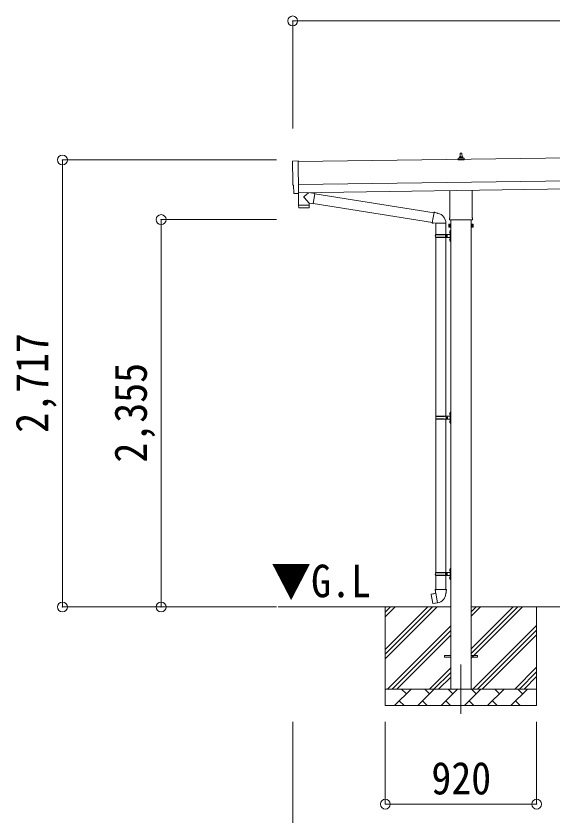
# Model space of a CAD drawing. Units: millimetres at full size, sheet at 1:60. Extents: x -16864 to 16864, y -11640 to 11640.
# Drawn here: x -815 to 2444, y -8329 to -3471 of the extents above; entities that cross this region are included whole.
import ezdxf
from ezdxf.enums import TextEntityAlignment as Align

# ---------------------------------------------------------------- set-up
doc = ezdxf.new("R2010")
doc.units = ezdxf.units.MM
doc.header["$LTSCALE"] = 60
doc.header["$PDMODE"] = 32
doc.header["$PDSIZE"] = 60
doc.linetypes.add('CHAIN1', pattern=[8, 5, -1, 1, -1])
for name, color, linetype, lineweight in [('0-1_Defpoints', 7, 'CHAIN1', 9), ('0-2_TEXT1', 4, 'Continuous', 9), ('0-3_SHAPE', 7, 'Continuous', 9), ('0-7_PARTS2', 7, 'Continuous', 9), ('0-8_TABLE1', 6, 'Continuous', 9), ('0-9_DIM1', 7, 'Continuous', 9)]:
    doc.layers.add(name, color=color, linetype=linetype, lineweight=lineweight)
doc.styles.add('ＭＳ ゴシック', font='')
doc.styles.get('ＭＳ ゴシック').set_extended_font_data('MS Gothic')

msp = doc.modelspace()

# ---------------------------------------------------------------- linework, layer by layer
at = {"layer": '0-1_Defpoints'}
msp.add_line((1890.83, -7413.9), (1890.83, -7762.9), dxfattribs=at)
at = {"layer": '0-2_TEXT1'}
for p, q in [((6530.9, -4276.21), (900.44, -4356.64)), ((1885.14, -4329.64), (1885.87, -4306.12)), ((1886.87, -4305.14), (1895.41, -4305.14)), ((1896.41, -4306.12), (1897.14, -4329.64)), ((1872.89, -4345.14), (1872.89, -4337.43)), ((1909.39, -4345.14), (1872.89, -4345.14)), ((1873.27, -4336.64), (1909.01, -4336.64)), ((1873.65, -4336.46), (1880.38, -4334.83)), ((1880.76, -4334.64), (1901.52, -4334.64)), ((1881.14, -4333.85), (1881.14, -4329.64)), ((1882.14, -4329.64), (1900.14, -4329.64)), ((1901.14, -4333.85), (1901.14, -4329.64)), ((1908.63, -4336.46), (1901.9, -4334.83)), ((1909.39, -4345.14), (1909.39, -4337.43)), ((902.44, -4496.63), (6532.9, -4416.19)), ((903.15, -4546.62), (6533.62, -4466.19)), ((883.57, -4550.67), (876.65, -4550.41)), ((1822.53, -4699.13), (1822.53, -4533.49)), ((1959.13, -4531.54), (1959.13, -4699.13)), ((1820.83, -4707.9), (1820.83, -4702.4)), ((1958.77, -4711.4), (1822.9, -4711.4)), ((1828.33, -4711.4), (1828.33, -7563.9)), ((1953.33, -7563.9), (1953.33, -4711.4)), ((1960.83, -4702.4), (1960.83, -4707.9)), ((1816.83, -4737.4), (1817.59, -4736.08)), ((1816.83, -4737.4), (1816.83, -4754.4)), ((1816.83, -4754.4), (1817.59, -4755.71)), ((1823.83, -4740.99), (1817.59, -4740.99)), ((1823.83, -4750.81), (1817.59, -4750.81)), ((1823.83, -4755.71), (1817.59, -4755.71)), ((1826.33, -4755.1), (1823.83, -4755.1)), ((1955.33, -4755.1), (1957.83, -4755.1)), ((1957.83, -4740.99), (1964.07, -4740.99)), ((1957.83, -4750.81), (1964.07, -4750.81)), ((1957.83, -4755.71), (1964.07, -4755.71)), ((1964.83, -4737.4), (1964.07, -4736.08)), ((1964.83, -4754.4), (1964.07, -4755.71)), ((1964.83, -4737.4), (1964.83, -4754.4)), ((1790.83, -7359.4), (1828.33, -7359.4)), ((1790.83, -7368.4), (1790.83, -7359.4)), ((1790.83, -7359.4), (1828.33, -7359.4)), ((1790.83, -7368.4), (1790.83, -7359.4)), ((1790.83, -7368.4), (1828.33, -7368.4)), ((1790.83, -7368.4), (1828.33, -7368.4)), ((1953.33, -7359.4), (1990.83, -7359.4)), ((1953.33, -7359.4), (1990.83, -7359.4)), ((1953.33, -7368.4), (1990.83, -7368.4)), ((1953.33, -7368.4), (1990.83, -7368.4)), ((1990.83, -7368.4), (1990.83, -7359.4)), ((1990.83, -7368.4), (1990.83, -7359.4))]:
    msp.add_line(p, q, dxfattribs=at)
for points in [[(868.82, -4353.66), (900.36, -4351.55), (903.19, -4549.39)], [(873.77, -4547.46), (873.1, -4500.43), (872.5, -4500.44)], [(884.31, -4550.39), (884.97, -4549.75), (903.2, -4550.39)], [(1823.83, -4755.71), (1823.83, -4736.08), (1817.59, -4736.08)], [(1823.83, -4755.1), (1823.83, -4736.7), (1826.33, -4736.7)], [(1957.83, -4755.1), (1957.83, -4736.7), (1955.33, -4736.7)], [(1957.83, -4755.71), (1957.83, -4736.08), (1964.07, -4736.08)]]:
    msp.add_lwpolyline(points, dxfattribs=at)
for points in [[(1826.33, -4756.4), (1826.33, -4735.4), (1828.33, -4735.4), (1828.33, -4756.4)], [(1955.33, -4756.4), (1955.33, -4735.4), (1953.33, -4735.4), (1953.33, -4756.4)]]:
    msp.add_lwpolyline(points, close=True, dxfattribs=at)
for centre, radius, start, end in [((1886.87, -4306.14), 1, 90, 178.60509), ((1895.41, -4306.14), 1, 1.39491, 90), ((1873.89, -4337.43), 1, 103.62699, 180), ((1880.14, -4333.85), 1, 283.62699, 0), ((1885.23, -4330.27), 4.13, 90, 171.17633), ((1882.14, -4330.64), 1, 90, 180), ((1894.47, -4329.64), 4.83, 133.60282, 180), ((1887.81, -4329.64), 4.83, 0, 46.39718), ((1897.05, -4330.27), 4.13, 8.82367, 90), ((1900.14, -4330.64), 1, 0, 90), ((1902.14, -4333.85), 1, 180, 256.37301), ((1908.39, -4337.43), 1, 0, 76.37301), ((1824.83, -4702.4), 4, 125.09963, 180), ((1824.83, -4707.9), 4, 180, 194.47751), ((1824.83, -4707.9), 4, 194.47751, 241.04498), ((1956.83, -4707.9), 4, 298.95502, 345.52249), ((1956.83, -4702.4), 4, 0, 54.90037), ((1956.83, -4707.9), 4, 345.52249, 0), ((1833.07, -4745.9), 16.24, 162.41205, 197.58795), ((1821.18, -4738.54), 4.34, 145.61575, 214.38425), ((1821.18, -4753.26), 4.34, 145.61575, 214.38425), ((1948.59, -4745.9), 16.24, 342.41205, 17.58795), ((1960.49, -4738.54), 4.34, 325.61575, 34.38425), ((1960.49, -4753.26), 4.34, 325.61575, 34.38425)]:
    msp.add_arc(centre, radius, start, end, dxfattribs=at)
for centre, major_axis, ratio, start_param, end_param in [((869.02, -4356.65), (-3, -0.04), 0.99863, 4.7647489, 6.2979817), ((-3895.35, -4495.14), (4762.89, 68.04), 0.99863, 6.2686928, 6.2979817), ((872.43, -4496.04), (-4.41, -0.06), 0.99863, 6.2686928, 7.8539816), ((876.77, -4547.41), (-2.15, -2.1), 0.9974, 5.5252311, 7.0411395), ((883.61, -4549.67), (-0.717, -0.7), 0.9974, 0.7579542, 1.5707963)]:
    msp.add_ellipse(centre, major_axis=major_axis, ratio=ratio, start_param=start_param, end_param=end_param, dxfattribs=at)
at = {"layer": '0-3_SHAPE'}
for p, q in [((1828.33, -7063.9), (779.39, -7063.9)), ((1430.83, -7063.9), (1430.83, -7663.9)), ((1430.83, -7096.11), (1463.04, -7063.9)), ((1430.83, -7322.38), (1689.32, -7063.9)), ((1430.83, -7350.67), (1717.6, -7063.9)), ((1430.83, -7378.95), (1745.88, -7063.9)), ((1430.83, -7124.39), (1491.33, -7063.9)), ((1430.83, -7067.82), (1434.76, -7063.9)), ((4928.33, -7063.9), (1953.33, -7063.9)), ((1953.33, -7092.72), (1982.16, -7063.9)), ((1953.33, -7121.01), (2010.44, -7063.9)), ((1953.33, -7375.57), (2265, -7063.9)), ((1953.33, -7319), (2208.43, -7063.9)), ((1953.33, -7347.28), (2236.72, -7063.9)), ((2350.83, -7063.9), (2350.83, -7663.9)), ((1445.83, -7561.94), (1828.33, -7179.44)), ((1962.99, -7563.9), (2350.83, -7176.06)), ((1472.16, -7563.9), (1828.33, -7207.72)), ((1500.44, -7563.9), (1828.33, -7236.01)), ((1991.27, -7563.9), (2350.83, -7204.34)), ((2019.56, -7563.9), (2350.83, -7232.63)), ((2217.55, -7563.9), (2350.83, -7430.62)), ((1698.43, -7563.9), (1828.33, -7434)), ((1726.72, -7563.9), (1828.33, -7462.28)), ((2245.83, -7563.9), (2350.83, -7458.9)), ((1755, -7563.9), (1828.33, -7490.57)), ((2274.12, -7563.9), (2350.83, -7487.18)), ((1430.83, -7563.9), (2350.83, -7563.9)), ((1487.28, -7663.9), (1587.28, -7563.9)), ((1558.73, -7592.45), (1530.17, -7563.9)), ((1628.7, -7663.9), (1728.7, -7563.9)), ((1700.15, -7592.45), (1671.59, -7563.9)), ((1770.12, -7663.9), (1870.12, -7563.9)), ((1841.57, -7592.45), (1813.02, -7563.9)), ((1911.54, -7663.9), (2011.54, -7563.9)), ((1982.99, -7592.45), (1954.44, -7563.9)), ((2052.97, -7663.9), (2152.97, -7563.9)), ((2124.41, -7592.45), (2095.86, -7563.9)), ((2194.39, -7663.9), (2294.39, -7563.9)), ((2265.83, -7592.45), (2237.28, -7563.9)), ((2350.83, -7663.9), (1430.83, -7663.9)), ((1515.83, -7635.35), (1544.39, -7663.9)), ((1657.25, -7635.35), (1685.81, -7663.9)), ((1798.68, -7635.35), (1827.23, -7663.9)), ((1940.1, -7635.35), (1968.65, -7663.9)), ((2081.52, -7635.35), (2110.07, -7663.9)), ((2222.94, -7635.35), (2251.49, -7663.9))]:
    msp.add_line(p, q, dxfattribs=at)
at = {"layer": '0-8_TABLE1'}
for p, q in [((867.83, -3501.26), (867.83, -4155.59)), ((12216.83, -3501.26), (867.83, -3501.26)), ((-532.17, -4346.61), (768.53, -4346.61)), ((-532.17, -4346.61), (-532.17, -7063.9)), ((67.83, -4708.9), (768.53, -4708.9)), ((67.83, -4708.9), (67.83, -7063.9)), ((-532.17, -7063.9), (768.53, -7063.9)), ((867.53, -8964.9), (867.53, -7762.9)), ((1430.83, -8262.9), (1430.83, -7762.9)), ((2350.83, -8262.9), (2350.83, -7762.9)), ((1430.83, -8262.9), (2350.83, -8262.9))]:
    msp.add_line(p, q, dxfattribs=at)
for p in [(867.83, -3501.26), (867.83, -3501.26), (-532.17, -4346.61), (67.83, -4708.9), (-532.17, -7063.9), (67.83, -7063.9), (1430.83, -8262.9), (2350.83, -8262.9)]:
    msp.add_point(p, dxfattribs=at)
at = {"layer": '0-9_DIM1'}
for p, q in [((903.19, -4549.39), (903.2, -4550.39)), ((964.59, -4545.74), (936.95, -4568.25)), ((1002.22, -4549.75), (976.38, -4545.57)), ((1002.22, -4549.75), (992.05, -4612.64)), ((1001.92, -4551.58), (1727.27, -4667.07)), ((967.64, -4608.69), (936.77, -4575.58)), ((967.64, -4608.69), (992.05, -4612.64)), ((967.64, -4608.69), (967.81, -4620.7)), ((992.35, -4610.82), (1716.85, -4726.17)), ((903.84, -4622.62), (904.25, -4635.67)), ((964.83, -4637.75), (907.29, -4638.57)), ((908.32, -4621.55), (908.35, -4622.55)), ((963.31, -4620.77), (963.31, -4621.77)), ((1727.59, -4665.25), (1728.73, -4663.27)), ((1728.73, -4663.27), (1732.3, -4663.9)), ((1716.53, -4727.99), (1722.06, -4696.62)), ((1727.59, -4665.25), (1722.06, -4696.62)), ((1732.3, -4663.9), (1732.71, -4666.25)), ((1747.23, -4669.07), (1748.91, -4670.7)), ((1748.91, -4670.7), (1751.03, -4671.15)), ((1716.53, -4727.99), (1716.93, -4730.24)), ((1716.53, -4727.99), (1721.68, -4728.8)), ((1716.93, -4730.24), (1720.49, -4730.87)), ((1720.49, -4730.87), (1721.68, -4728.8)), ((1721.68, -4728.8), (1736.29, -4731.11)), ((1736.29, -4731.11), (1738.49, -4730.13)), ((1798.79, -4730.53), (1737.6, -4730.53)), ((1738.33, -4730.53), (1738.33, -4799.82)), ((1798.33, -4730.53), (1798.33, -4799.82)), ((1735.33, -4801.82), (1785.67, -4801.82)), ((1736.33, -4799.82), (1822.33, -4799.82)), ((1736.33, -4799.82), (1736.33, -4801.82)), ((1795.33, -4799.82), (1795.33, -4804.32)), ((1795.33, -4804.32), (1797.33, -4804.32)), ((1797.33, -4804.32), (1797.33, -4808.82)), ((1797.33, -4813.32), (1797.33, -4808.82)), ((1803.33, -4799.82), (1803.33, -4808.82)), ((1803.33, -4804.32), (1806.33, -4804.32)), ((1803.33, -4817.82), (1803.33, -4808.82)), ((1806.33, -4804.32), (1806.33, -4808.82)), ((1806.33, -4813.32), (1806.33, -4808.82)), ((1822.03, -4782.67), (1824.08, -4783.67)), ((1823.3, -4780.67), (1823.93, -4780.67)), ((1823.3, -4780.67), (1823.3, -4788.97)), ((1823.3, -4788.97), (1823.93, -4788.97)), ((1823.93, -4780.67), (1823.93, -4788.97)), ((1823.93, -4780.67), (1824.33, -4781.07)), ((1823.93, -4788.97), (1824.33, -4788.57)), ((1824.08, -4783.67), (1824.69, -4784.82)), ((1824.33, -4776.82), (1827.33, -4775.32)), ((1824.33, -4776.82), (1824.33, -4808.82)), ((1824.33, -4781.07), (1824.33, -4788.57)), ((1824.33, -4840.82), (1824.33, -4808.82)), ((1827.33, -4775.32), (1827.33, -4808.82)), ((1827.33, -4775.32), (1828.33, -4775.32)), ((1827.33, -4842.32), (1827.33, -4808.82)), ((1828.33, -4775.32), (1828.33, -4808.82)), ((1828.33, -4842.32), (1828.33, -4808.82)), ((1735.33, -4815.82), (1785.67, -4815.82)), ((1736.33, -4817.82), (1736.33, -4815.82)), ((1736.33, -4817.82), (1822.33, -4817.82)), ((1738.33, -4817.82), (1738.33, -5904.9)), ((1795.33, -4817.82), (1795.33, -4813.32)), ((1795.33, -4813.32), (1797.33, -4813.32)), ((1798.33, -4817.82), (1798.33, -5904.9)), ((1803.33, -4813.32), (1806.33, -4813.32)), ((1822.03, -4830.67), (1824.08, -4831.67)), ((1823.3, -4828.67), (1823.93, -4828.67)), ((1823.3, -4828.67), (1823.3, -4836.97)), ((1823.3, -4836.97), (1823.93, -4836.97)), ((1823.93, -4828.67), (1823.93, -4836.97)), ((1823.93, -4828.67), (1824.33, -4829.07)), ((1823.93, -4836.97), (1824.33, -4836.57)), ((1824.08, -4831.67), (1824.69, -4832.82)), ((1824.33, -4829.07), (1824.33, -4836.57)), ((1824.33, -4840.82), (1827.33, -4842.32)), ((1827.33, -4842.32), (1828.33, -4842.32)), ((1737.83, -5906.9), (1788.17, -5906.9)), ((1737.83, -5920.9), (1788.17, -5920.9)), ((1738.33, -5922.89), (1738.33, -6854.9)), ((1738.83, -5904.9), (1738.83, -5906.9)), ((1738.83, -5904.9), (1822.33, -5904.9)), ((1738.83, -5922.9), (1738.83, -5920.9)), ((1738.83, -5922.9), (1822.33, -5922.9)), ((1797.83, -5904.9), (1797.83, -5909.4)), ((1797.83, -5909.4), (1799.83, -5909.4)), ((1797.83, -5922.9), (1797.83, -5918.4)), ((1797.83, -5918.4), (1799.83, -5918.4)), ((1798.33, -5922.89), (1798.33, -6854.9)), ((1799.83, -5909.4), (1799.83, -5913.9)), ((1799.83, -5918.4), (1799.83, -5913.9)), ((1805.83, -5904.9), (1805.83, -5913.9)), ((1805.83, -5909.4), (1808.83, -5909.4)), ((1805.83, -5922.9), (1805.83, -5913.9)), ((1805.83, -5918.4), (1808.83, -5918.4)), ((1808.83, -5909.4), (1808.83, -5913.9)), ((1808.83, -5918.4), (1808.83, -5913.9)), ((1822.03, -5887.75), (1824.08, -5888.75)), ((1823.3, -5885.75), (1823.93, -5885.75)), ((1823.3, -5885.75), (1823.3, -5894.05)), ((1823.3, -5894.05), (1823.93, -5894.05)), ((1823.93, -5885.75), (1823.93, -5894.05)), ((1823.93, -5885.75), (1824.33, -5886.15)), ((1823.93, -5894.05), (1824.33, -5893.65)), ((1824.08, -5888.75), (1824.69, -5889.9)), ((1824.33, -5881.9), (1827.33, -5880.4)), ((1824.33, -5881.9), (1824.33, -5913.9)), ((1824.33, -5886.15), (1824.33, -5893.65)), ((1824.33, -5945.9), (1824.33, -5913.9)), ((1827.33, -5880.4), (1827.33, -5913.9)), ((1827.33, -5880.4), (1828.33, -5880.4)), ((1827.33, -5947.4), (1827.33, -5913.9)), ((1828.33, -5880.4), (1828.33, -5913.9)), ((1828.33, -5947.4), (1828.33, -5913.9)), ((1822.03, -5935.75), (1824.08, -5936.75)), ((1823.3, -5933.75), (1823.93, -5933.75)), ((1823.3, -5933.75), (1823.3, -5942.05)), ((1823.3, -5942.05), (1823.93, -5942.05)), ((1823.93, -5933.75), (1823.93, -5942.05)), ((1823.93, -5933.75), (1824.33, -5934.15)), ((1823.93, -5942.05), (1824.33, -5941.65)), ((1824.08, -5936.75), (1824.69, -5937.9)), ((1824.33, -5934.15), (1824.33, -5941.65)), ((1824.33, -5945.9), (1827.33, -5947.4)), ((1827.33, -5947.4), (1828.33, -5947.4)), ((1822.03, -6837.75), (1824.08, -6838.75)), ((1823.3, -6835.75), (1823.93, -6835.75)), ((1823.3, -6835.75), (1823.3, -6844.05)), ((1823.3, -6844.05), (1823.93, -6844.05)), ((1823.93, -6835.75), (1823.93, -6844.05)), ((1823.93, -6835.75), (1824.33, -6836.15)), ((1823.93, -6844.05), (1824.33, -6843.65)), ((1824.08, -6838.75), (1824.69, -6839.9)), ((1824.33, -6831.9), (1827.33, -6830.4)), ((1824.33, -6831.9), (1824.33, -6863.9)), ((1824.33, -6836.15), (1824.33, -6843.65)), ((1827.33, -6830.4), (1827.33, -6863.9)), ((1827.33, -6830.4), (1828.33, -6830.4)), ((1828.33, -6830.4), (1828.33, -6863.9)), ((1735.33, -6856.9), (1785.67, -6856.9)), ((1735.33, -6870.9), (1785.67, -6870.9)), ((1736.33, -6854.9), (1822.33, -6854.9)), ((1736.33, -6854.9), (1736.33, -6856.9)), ((1736.33, -6872.9), (1736.33, -6870.9)), ((1736.33, -6872.9), (1822.33, -6872.9)), ((1738.33, -6872.9), (1738.33, -6957.83)), ((1795.33, -6854.9), (1795.33, -6859.4)), ((1795.33, -6859.4), (1797.33, -6859.4)), ((1795.33, -6872.9), (1795.33, -6868.4)), ((1795.33, -6868.4), (1797.33, -6868.4)), ((1797.33, -6859.4), (1797.33, -6863.9)), ((1797.33, -6868.4), (1797.33, -6863.9)), ((1798.33, -6872.9), (1798.33, -6957.83)), ((1803.33, -6854.9), (1803.33, -6863.9)), ((1803.33, -6859.4), (1806.33, -6859.4)), ((1803.33, -6872.9), (1803.33, -6863.9)), ((1803.33, -6868.4), (1806.33, -6868.4)), ((1806.33, -6859.4), (1806.33, -6863.9)), ((1806.33, -6868.4), (1806.33, -6863.9)), ((1822.03, -6885.75), (1824.08, -6886.75)), ((1823.3, -6883.75), (1823.93, -6883.75)), ((1823.3, -6883.75), (1823.3, -6892.05)), ((1823.3, -6892.05), (1823.93, -6892.05)), ((1823.93, -6883.75), (1823.93, -6892.05)), ((1823.93, -6883.75), (1824.33, -6884.15)), ((1823.93, -6892.05), (1824.33, -6891.65)), ((1824.08, -6886.75), (1824.69, -6887.9)), ((1824.33, -6895.9), (1824.33, -6863.9)), ((1824.33, -6884.15), (1824.33, -6891.65)), ((1824.33, -6895.9), (1827.33, -6897.4)), ((1827.33, -6897.4), (1827.33, -6863.9)), ((1827.33, -6897.4), (1828.33, -6897.4)), ((1828.33, -6897.4), (1828.33, -6863.9)), ((1709.87, -6986.28), (1709.06, -6987.45)), ((1709.06, -6987.45), (1718.68, -7042.01)), ((1737.74, -6981.03), (1709.87, -6986.28)), ((1722.61, -6983.67), (1722.4, -6983.92)), ((1736.48, -6957.83), (1734.33, -6958.61)), ((1734.33, -6958.61), (1734.33, -6962.23)), ((1734.33, -6962.23), (1736.57, -6963.04)), ((1736.48, -6957.83), (1768.33, -6957.83)), ((1736.48, -6957.83), (1736.57, -6963.04)), ((1736.57, -6963.04), (1736.83, -6977.83)), ((1736.83, -6977.83), (1738.18, -6979.83)), ((1748.1, -7038.32), (1737.96, -6980.85)), ((1737.99, -6980.03), (1737.99, -6980.73)), ((1738.18, -6979.83), (1738.15, -6979.83)), ((1800.18, -6957.83), (1768.33, -6957.83)), ((1798.52, -6979.77), (1798.45, -6981.93)), ((1799.83, -6977.83), (1798.52, -6979.77)), ((1802.33, -6962.23), (1800.09, -6963.04)), ((1800.18, -6957.83), (1802.33, -6958.61)), ((1802.33, -6958.61), (1802.33, -6962.23)), ((1732.71, -7040.92), (1732.43, -7040.76)), ((1748.4, -7039.09), (1748.16, -7038.42))]:
    msp.add_line(p, q, dxfattribs=at)
for points in [[(902.8, -4550.38), (903.82, -4621.62), (967.81, -4620.7)], [(967.79, -4634.76), (967.83, -4621.7), (903.84, -4622.62)], [(1727.59, -4665.25), (1732.71, -4666.25), (1747.23, -4669.07)], [(1822.03, -4786.97), (1824.08, -4785.97), (1824.69, -4784.82)], [(1822.03, -4834.97), (1824.08, -4833.97), (1824.69, -4832.82)], [(1822.03, -5892.05), (1824.08, -5891.05), (1824.69, -5889.9)], [(1822.03, -5940.05), (1824.08, -5939.05), (1824.69, -5937.9)], [(1822.03, -6842.05), (1824.08, -6841.05), (1824.69, -6839.9)], [(1822.03, -6890.05), (1824.08, -6889.05), (1824.69, -6887.9)], [(1724.86, -6983.46), (1724.58, -6983.3), (1722.61, -6983.67)], [(1800.18, -6957.83), (1800.09, -6963.04), (1799.83, -6977.83)], [(1747.83, -7038.23), (1719.84, -7042.83), (1718.68, -7042.01)], [(1734.89, -7040.36), (1734.68, -7040.59), (1732.71, -7040.92)]]:
    msp.add_lwpolyline(points, dxfattribs=at)
for centre, radius, start, end in [((940.26, -4572), 5, 131.47396, 225.79244), ((907.25, -4635.57), 3, 181.81845, 270.86677), ((964.79, -4634.75), 3, 270.81845, 359.81845), ((1738.49, -4730.13), 60.3, 359.62495, 78), ((1784.08, -4808.82), 49.25, 171.82876, 180.00002), ((1784.08, -4808.82), 49.25, 180.00002, 188.17127), ((1785.67, -4799.82), 2, 270, 359.99998), ((1827.63, -4784.82), 6, 136.21765, 223.78235), ((1822.33, -4797.82), 2, 270, 359.99998), ((1785.67, -4817.82), 2, 0.00005, 90.00004), ((1827.63, -4832.82), 6, 136.21765, 223.78235), ((1822.33, -4819.82), 2, 0.00005, 90.00004), ((1786.58, -5913.9), 49.25, 171.82876, 180.00002), ((1786.58, -5913.9), 49.25, 180.00002, 188.17127), ((1788.17, -5904.9), 2, 270, 359.99998), ((1788.17, -5922.9), 2, 0.00005, 90.00004), ((1827.63, -5889.9), 6, 136.21765, 223.78235), ((1822.33, -5902.9), 2, 270, 359.99998), ((1822.33, -5924.9), 2, 0.00005, 90.00004), ((1827.63, -5937.9), 6, 136.21765, 223.78235), ((1827.63, -6839.9), 6, 136.21765, 223.78235), ((1784.08, -6863.9), 49.25, 171.82876, 180.00002), ((1784.08, -6863.9), 49.25, 180.00002, 188.17127), ((1785.67, -6854.9), 2, 270, 359.99998), ((1785.67, -6872.9), 2, 0.00005, 90.00004), ((1827.63, -6887.9), 6, 136.21765, 223.78235), ((1822.33, -6852.9), 2, 270, 359.99998), ((1822.33, -6874.9), 2, 0.00005, 90.00004), ((1737.69, -6980.73), 0.3, 280.66842, 0), ((1738.19, -6980.03), 0.2, 100, 180), ((1738.18, -6979.83), 60.3, 279.96938, 358), ((1747.88, -7038.53), 0.3, 20, 99.33158), ((1748.59, -7039.02), 0.2, 200, 279.96938)]:
    msp.add_arc(centre, radius, start, end, dxfattribs=at)

# ---------------------------------------------------------------- texts
at = {"layer": '0-7_PARTS2', "style": 'ＭＳ ゴシック', "width": 0.9}
msp.add_text('▼G.L', height=197.9, dxfattribs=at).set_placement((736.66, -7064.18), align=Align.BOTTOM_LEFT)
at = {"layer": '0-8_TABLE1', "color": 7, "style": 'ＭＳ ゴシック', "width": 0.9}
for s, p in [('2,717', (-559.67, -6005.25)), ('2,355', (40.33, -6186.4))]:
    msp.add_text(s, height=197.9, rotation=90, dxfattribs=at).set_placement(p, align=Align.BOTTOM_LEFT)
msp.add_text('920', height=197.9, dxfattribs=at).set_placement((1710.83, -8262.9), align=Align.BOTTOM_LEFT)

doc.saveas('drawing.dxf')
